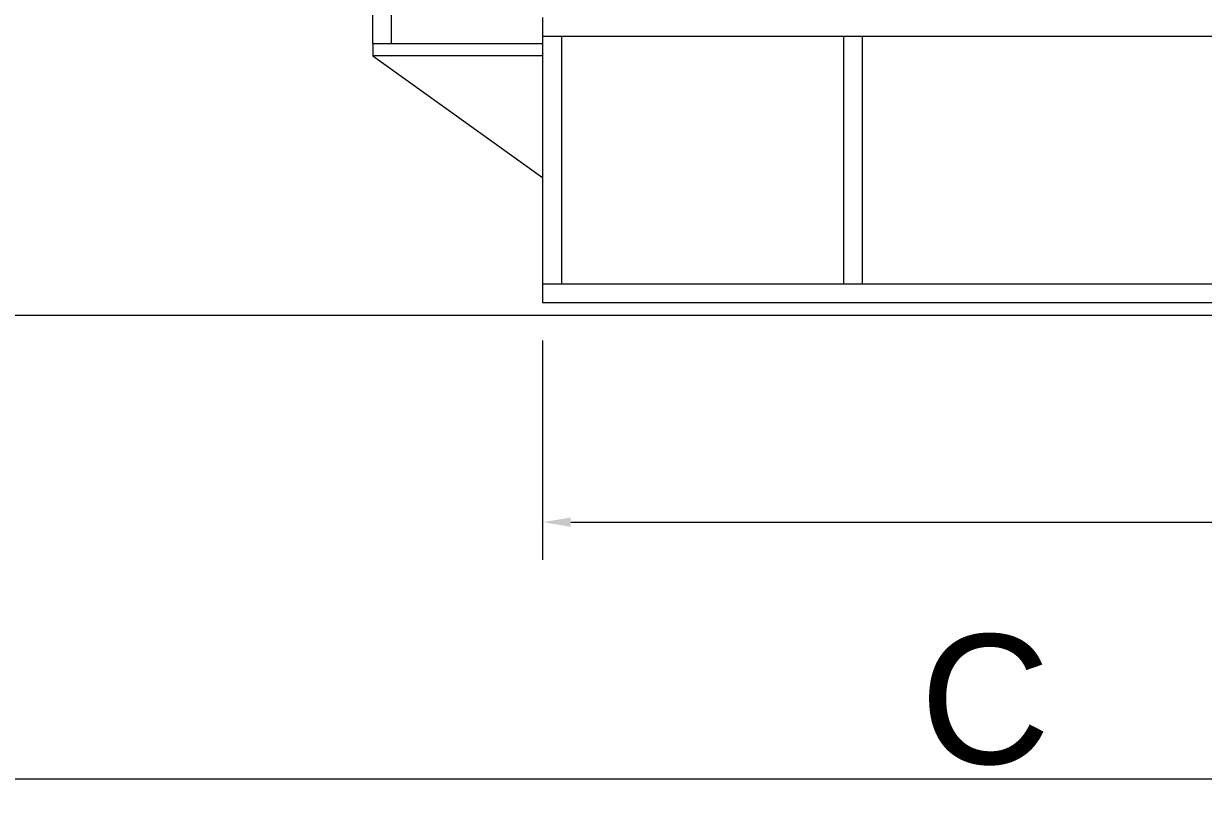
# Model space of a CAD drawing. Header units: inches. Extents: x 0 to 26418, y 0 to 20128.
# Drawn here: x 10942 to 12824, y 11839 to 13103 of the extents above; entities that cross this region are included whole.
import ezdxf

# ---------------------------------------------------------------- set-up
doc = ezdxf.new("R2010")
doc.units = ezdxf.units.IN
doc.header["$MEASUREMENT"] = 0
doc.layers.get('Defpoints').update_dxf_attribs({"lineweight": 5})
doc.styles.add('Roman', font='arial.ttf')
doc.styles.get("Standard").update_dxf_attribs({"font": 'arial.ttf'})
doc.dimstyles.new('ISO-25', dxfattribs={"dimscale": 30, "dimtxt": 1.5, "dimasz": 1.5, "dimexe": 2, "dimexo": 2, "dimtad": 1, "dimtih": 1, "dimtoh": 1, "dimdec": 1, "dimlfac": 0.03937, "dimdsep": 46, "dimtxsty": 'Standard', "dimcen": 2.5, "dimclrd": 7, "dimclre": 7, "dimclrt": 7, "dimadec": 0, "dimazin": 0, "dimtfac": 1, "dimtdec": 1, "dimtmove": 0, "dimatfit": 3, "dimfxl": 1, "dimlwd": 5, "dimlwe": 5, "dimarcsym": 0})

# ---------------------------------------------------------------- blocks, each defined once
blk = doc.blocks.new('*D49')
at = {"color": 7, "linetype": 'Continuous', "lineweight": 5, "transparency": 16777216}
for p, q in [((11770.2, 12597.6), (11770.2, 12248.2)), ((14450.2, 12597.6), (14450.2, 12248.2)), ((11815.2, 12308.2), (14405.2, 12308.2))]:
    blk.add_line(p, q, dxfattribs=at)
at = {"color": 7, "transparency": 16777216}
for points in [[(11815.2, 12315.7), (11815.2, 12300.7), (11770.2, 12308.2)], [(14405.2, 12315.7), (14405.2, 12300.7), (14450.2, 12308.2)]]:
    blk.add_solid(points, dxfattribs=at)
at = {"layer": 'Defpoints', "color": 0, "transparency": 16777216}
for p in [(11770.2, 12657.6), (14450.2, 12657.6), (14450.2, 12308.2)]:
    blk.add_point(p, dxfattribs=at)
at = {"color": 7, "lineweight": 5, "transparency": 16777216, "insert": (13110.2, 12430), "char_height": 165, "attachment_point": 5, "style": 'Roman'}
blk.add_mtext('{\\H1.25x;A}', dxfattribs=at)
blk = doc.blocks.new('*D42')
at = {"color": 7, "linetype": 'Continuous', "lineweight": 5, "transparency": 16777216}
for p, q in [((9161.2, 13033.3), (9161.2, 11839.1)), ((15791.2, 12565.1), (15791.2, 11839.1)), ((9206.2, 11899.1), (15746.2, 11899.1))]:
    blk.add_line(p, q, dxfattribs=at)
at = {"color": 7, "transparency": 16777216}
for points in [[(9206.2, 11906.6), (9206.2, 11891.6), (9161.2, 11899.1)], [(15746.2, 11906.6), (15746.2, 11891.6), (15791.2, 11899.1)]]:
    blk.add_solid(points, dxfattribs=at)
at = {"layer": 'Defpoints', "color": 0, "transparency": 16777216}
for p in [(9161.2, 13093.3), (15791.2, 12625.1), (15791.2, 11899.1)]:
    blk.add_point(p, dxfattribs=at)
at = {"color": 7, "lineweight": 5, "transparency": 16777216, "insert": (12476.2, 12024.5), "char_height": 165, "attachment_point": 5, "style": 'Roman'}
blk.add_mtext('{\\H1.25x;C}', dxfattribs=at)

msp = doc.modelspace()

# ---------------------------------------------------------------- linework, layer by layer
at = {"color": 7, "lineweight": 5}
for p, q in [((11499.25, 13071.37), (11499.25, 13174.32)), ((11529.22, 13071.37), (11529.22, 13173.85)), ((11770.24, 13112.63), (11770.24, 12657.63)), ((14450.24, 13082.63), (11770.24, 13082.63)), ((11800.24, 13082.63), (11800.24, 12687.63)), ((12250.24, 13082.63), (12250.24, 12687.63)), ((12280.24, 13082.63), (12280.24, 12687.63)), ((11499.25, 13071.37), (11499.25, 13051.37)), ((11499.25, 13071.37), (11770.24, 13071.37)), ((11504.25, 13071.37), (11532.33, 13071.37)), ((11770.24, 13051.37), (11499.25, 13051.37)), ((11499.25, 13051.37), (11770.24, 12857.63)), ((14450.24, 12687.63), (11770.24, 12687.63)), ((14450.24, 12657.63), (11770.24, 12657.63)), ((16636.22, 12637.63), (9081.63, 12637.63))]:
    msp.add_line(p, q, dxfattribs=at)

# ---------------------------------------------------------------- dimensions: what is measured, and where the dimension line sits
for base, p1, p2, text, picture, middle in [((15791.24, 11899.15), (9161.24, 13093.29), (15791.24, 12625.13), '{\\H1.25x;C}', '*D42', (12476.24, 12024.54)), ((14450.24, 12308.16), (11770.24, 12657.63), (14450.24, 12657.63), '{\\H1.25x;A}', '*D49', (13110.24, 12430.03))]:
    dim = msp.add_linear_dim(base=base, p1=p1, p2=p2, text=text, dimstyle='ISO-25', override={"dimtxt": 5.5, "dimpost": '\\X', "dimtxsty": 'Roman', "dimtmove": 1}, dxfattribs=at)
    dim.commit()
    dim.dimension.update_dxf_attribs({"geometry": picture, "text_midpoint": middle})

doc.saveas('drawing.dxf')
